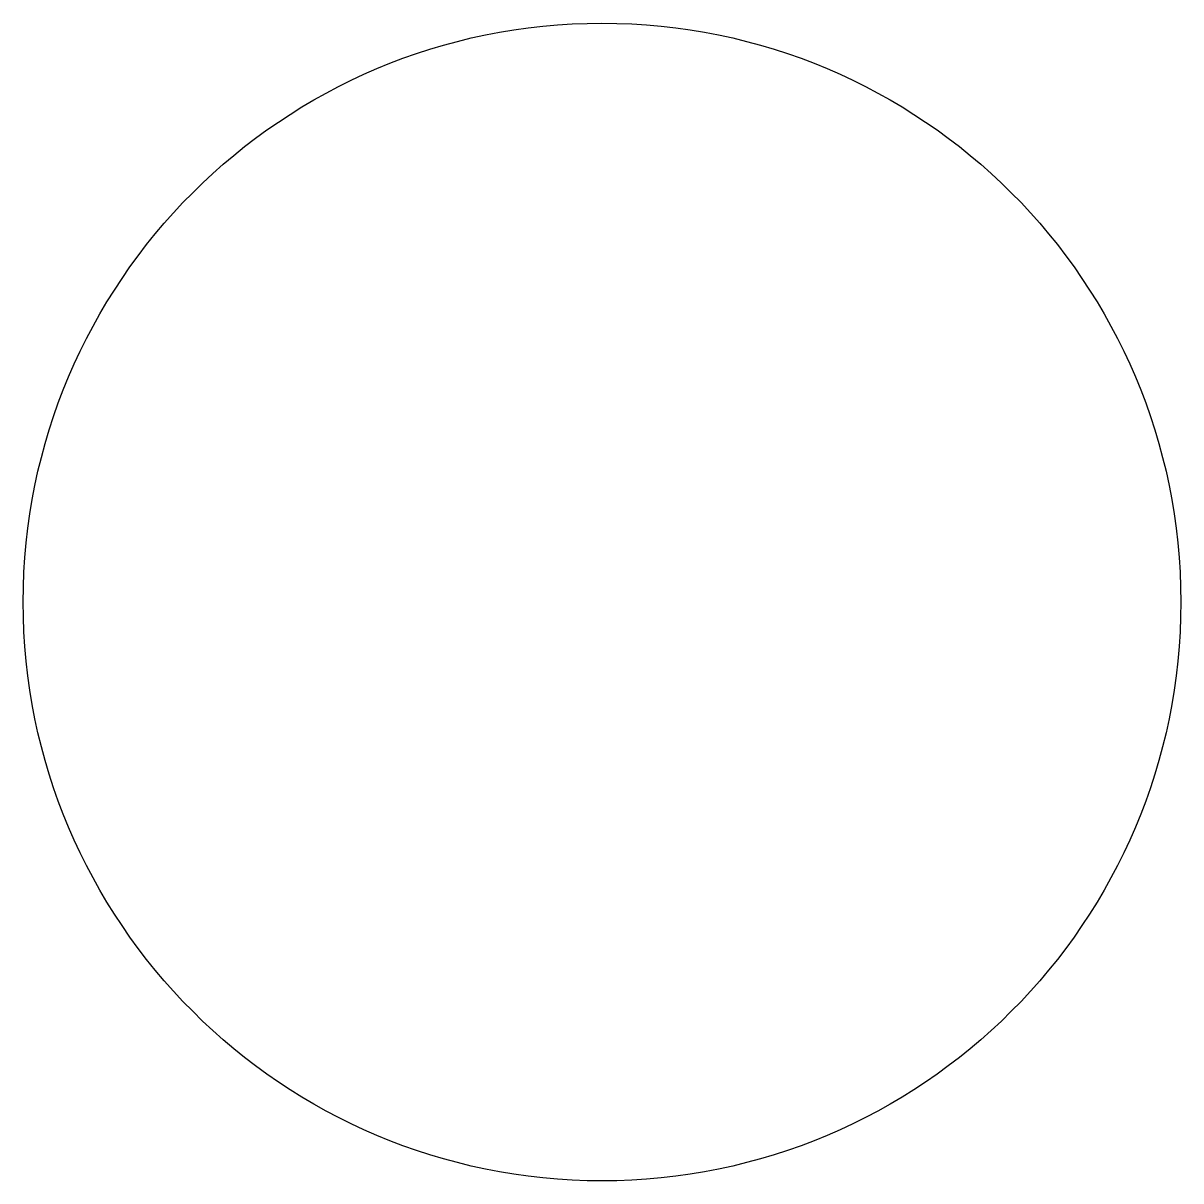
# Model space of a CAD drawing. Header units: millimetres. Extents: x 4 to 21.6, y -5.2 to 12.4.
import ezdxf

# ---------------------------------------------------------------- set-up
doc = ezdxf.new("R2010")
doc.units = ezdxf.units.MM
doc.layers.add('f', color=7, linetype='CONTINUOUS')

msp = doc.modelspace()

# ---------------------------------------------------------------- linework, layer by layer
at = {"layer": 'f'}
msp.add_circle((12.75, 3.55, 91.185), 8.8, dxfattribs=at)

doc.saveas('drawing.dxf')
